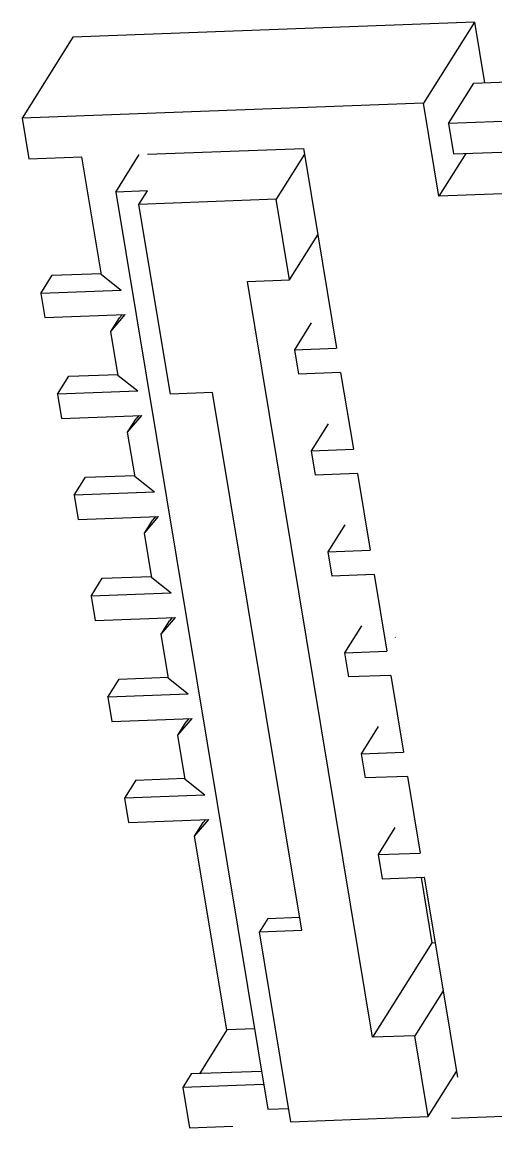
# Model space of a CAD drawing. Header units: millimetres. Extents: x -294 to 2792, y 5 to 1659.
# Drawn here: x 714.629 to 715.057, y 559.344 to 560.344 of the extents above; entities that cross this region are included whole.
import ezdxf

# ---------------------------------------------------------------- set-up
doc = ezdxf.new("R2010")
doc.units = ezdxf.units.MM
doc.layers.get('0').update_dxf_attribs({"lineweight": 18})

msp = doc.modelspace()

# ---------------------------------------------------------------- linework, layer by layer
at = {"color": 7, "linetype": 'Continuous', "lineweight": 25}
for p, q in [((715.03789, 560.34369), (714.67496, 560.33009)), ((715.03789, 560.34369), (714.99201, 560.27036)), ((715.03789, 560.34369), (715.04696, 560.28894)), ((714.67496, 560.33009), (714.62908, 560.25676)), ((715.01441, 560.25191), (715.03735, 560.28858)), ((715.03735, 560.28858), (715.07555, 560.29001)), ((714.99201, 560.27036), (714.62908, 560.25676)), ((715.00592, 560.18641), (714.99201, 560.27036)), ((714.62908, 560.25676), (714.63513, 560.22026)), ((715.20542, 560.25907), (715.01441, 560.25191)), ((715.01441, 560.25191), (715.01895, 560.22454)), ((714.71366, 560.19012), (714.73485, 560.224)), ((714.74249, 560.22428), (714.88345, 560.22957)), ((714.88431, 560.22436), (714.85882, 560.18363)), ((714.88345, 560.22957), (714.88431, 560.22436)), ((714.88431, 560.22436), (714.89641, 560.15136)), ((715.03004, 560.22495), (715.00592, 560.18641)), ((715.01895, 560.22454), (715.20996, 560.2317)), ((714.63513, 560.22026), (714.68319, 560.22206)), ((714.70089, 560.11528), (714.68319, 560.22206)), ((715.19694, 560.19356), (715.00592, 560.18641)), ((714.74231, 560.1912), (714.71366, 560.19012)), ((714.71366, 560.19012), (714.85107, 559.36097)), ((714.73466, 560.17897), (714.74231, 560.1912)), ((714.85882, 560.18363), (714.73466, 560.17897)), ((714.87092, 560.11062), (714.85882, 560.18363)), ((714.7631, 560.00741), (714.73466, 560.17897)), ((714.87092, 560.11062), (714.89641, 560.15136)), ((714.89641, 560.15136), (714.91339, 560.04888)), ((714.646, 560.09853), (714.6562, 560.11483)), ((714.6562, 560.11483), (714.70069, 560.11649)), ((714.71859, 560.10125), (714.70089, 560.11528)), ((714.83272, 560.10919), (714.87092, 560.11062)), ((714.94593, 559.42605), (714.83272, 560.10919)), ((714.71859, 560.10125), (714.646, 560.09853)), ((714.646, 560.09853), (714.64963, 560.07663)), ((714.64963, 560.07663), (714.72222, 560.07935)), ((714.70936, 560.06418), (714.72222, 560.07935)), ((714.70936, 560.06418), (714.717, 560.0764)), ((714.71942, 560.07925), (714.717, 560.0764)), ((714.71601, 560.02402), (714.70936, 560.06418)), ((714.89048, 560.07189), (714.87519, 560.04745)), ((714.87519, 560.04745), (714.91339, 560.04888)), ((714.87519, 560.04745), (714.87882, 560.02555)), ((714.66113, 560.00728), (714.67132, 560.02357)), ((714.67132, 560.02357), (714.71581, 560.02524)), ((714.73371, 560.01), (714.71601, 560.02402)), ((714.91702, 560.02698), (714.87882, 560.02555)), ((714.91702, 560.02698), (714.92852, 559.95762)), ((714.73371, 560.01), (714.66113, 560.00728)), ((714.66113, 560.00728), (714.66476, 559.98537)), ((714.8013, 560.00884), (714.7631, 560.00741)), ((714.88185, 559.52281), (714.8013, 560.00884)), ((714.66476, 559.98537), (714.73734, 559.98809)), ((714.72448, 559.97292), (714.73734, 559.98809)), ((714.72448, 559.97292), (714.73213, 559.98514)), ((714.73454, 559.98799), (714.73213, 559.98514)), ((714.90561, 559.98063), (714.89031, 559.95619)), ((714.73114, 559.93277), (714.72448, 559.97292)), ((714.89031, 559.95619), (714.92852, 559.95762)), ((714.89031, 559.95619), (714.89394, 559.93429)), ((714.68645, 559.93231), (714.73093, 559.93398)), ((714.93215, 559.93572), (714.89394, 559.93429)), ((714.93215, 559.93572), (714.94364, 559.86637)), ((714.67625, 559.91602), (714.68645, 559.93231)), ((714.74884, 559.91874), (714.73114, 559.93277)), ((714.74884, 559.91874), (714.67625, 559.91602)), ((714.67625, 559.91602), (714.67988, 559.89412)), ((714.67988, 559.89412), (714.75247, 559.89684)), ((714.73961, 559.88166), (714.75247, 559.89684)), ((714.73961, 559.88166), (714.74725, 559.89389)), ((714.74967, 559.89673), (714.74725, 559.89389)), ((714.92073, 559.88938), (714.90544, 559.86493)), ((714.74626, 559.84151), (714.73961, 559.88166)), ((714.90544, 559.86493), (714.94364, 559.86637)), ((714.90544, 559.86493), (714.90907, 559.84303)), ((714.94727, 559.84446), (714.90907, 559.84303)), ((714.94727, 559.84446), (714.95876, 559.77511)), ((714.69137, 559.82476), (714.70157, 559.84106)), ((714.70157, 559.84106), (714.74606, 559.84273)), ((714.76396, 559.82748), (714.74626, 559.84151)), ((714.76396, 559.82748), (714.69137, 559.82476)), ((714.69137, 559.82476), (714.695, 559.80286)), ((714.695, 559.80286), (714.76759, 559.80558)), ((714.75473, 559.79041), (714.76759, 559.80558)), ((714.76479, 559.80548), (714.76238, 559.80263)), ((714.75473, 559.79041), (714.76238, 559.80263)), ((714.93585, 559.79812), (714.92056, 559.77368)), ((714.76138, 559.75026), (714.75473, 559.79041)), ((714.96641, 559.78733), (714.96667, 559.78774)), ((714.92056, 559.77368), (714.95876, 559.77511)), ((714.92056, 559.77368), (714.92419, 559.75178)), ((714.96239, 559.75321), (714.92419, 559.75178)), ((714.96239, 559.75321), (714.97389, 559.68385)), ((714.7065, 559.73351), (714.71669, 559.7498)), ((714.71669, 559.7498), (714.76118, 559.75147)), ((714.77908, 559.73623), (714.76138, 559.75026)), ((714.77908, 559.73623), (714.7065, 559.73351)), ((714.7065, 559.73351), (714.71013, 559.71161)), ((714.71013, 559.71161), (714.78271, 559.71433)), ((714.76985, 559.69915), (714.78271, 559.71433)), ((714.77991, 559.71422), (714.7775, 559.71137)), ((714.76985, 559.69915), (714.7775, 559.71137)), ((714.95098, 559.70686), (714.93569, 559.68242)), ((714.77651, 559.659), (714.76985, 559.69915)), ((714.93569, 559.68242), (714.97389, 559.68385)), ((714.93569, 559.68242), (714.93931, 559.66052)), ((714.73182, 559.65855), (714.72162, 559.64225)), ((714.73182, 559.65855), (714.77631, 559.66021)), ((714.79421, 559.64497), (714.77651, 559.659)), ((714.97752, 559.66195), (714.93931, 559.66052)), ((714.97752, 559.66195), (714.98901, 559.5926)), ((714.79421, 559.64497), (714.72162, 559.64225)), ((714.72162, 559.64225), (714.72525, 559.62035)), ((714.72525, 559.62035), (714.79784, 559.62307)), ((714.78498, 559.6079), (714.79784, 559.62307)), ((714.78498, 559.6079), (714.79262, 559.62012)), ((714.79262, 559.62012), (714.79504, 559.62296)), ((714.9661, 559.61561), (714.95081, 559.59117)), ((714.81401, 559.43268), (714.78498, 559.6079)), ((714.95081, 559.59117), (714.98901, 559.5926)), ((714.95081, 559.59117), (714.95444, 559.56926)), ((714.95444, 559.56926), (714.99264, 559.5707)), ((714.98968, 559.57059), (714.99946, 559.51159)), ((714.99264, 559.5707), (715.00962, 559.46822)), ((714.85129, 559.5336), (714.84364, 559.52138)), ((714.85129, 559.5336), (714.87988, 559.53468)), ((714.84364, 559.52138), (714.88185, 559.52281)), ((714.87208, 559.34982), (714.84364, 559.52138)), ((714.99946, 559.51159), (714.94593, 559.42605)), ((714.99946, 559.51159), (715.00242, 559.51171)), ((715.00962, 559.46822), (714.98414, 559.42748)), ((715.00962, 559.46822), (715.02172, 559.39521)), ((714.83903, 559.43362), (714.81401, 559.43268)), ((714.81401, 559.43268), (714.78931, 559.3932)), ((714.98414, 559.42748), (714.94593, 559.42605)), ((714.99624, 559.35447), (714.98414, 559.42748)), ((714.84538, 559.3953), (714.78191, 559.39292)), ((714.99624, 559.35447), (715.02172, 559.39521)), ((715.02172, 559.39521), (715.02259, 559.39001)), ((714.78191, 559.39292), (714.77427, 559.3807)), ((714.84735, 559.38344), (714.77427, 559.3807)), ((714.77427, 559.3807), (714.78032, 559.3442)), ((714.85107, 559.36097), (714.87011, 559.36168)), ((714.87208, 559.34982), (714.99624, 559.35447)), ((715.01729, 559.35308), (715.14324, 559.3578)), ((714.78032, 559.3442), (714.81959, 559.34567))]:
    msp.add_line(p, q, dxfattribs=at)

doc.saveas('drawing.dxf')
